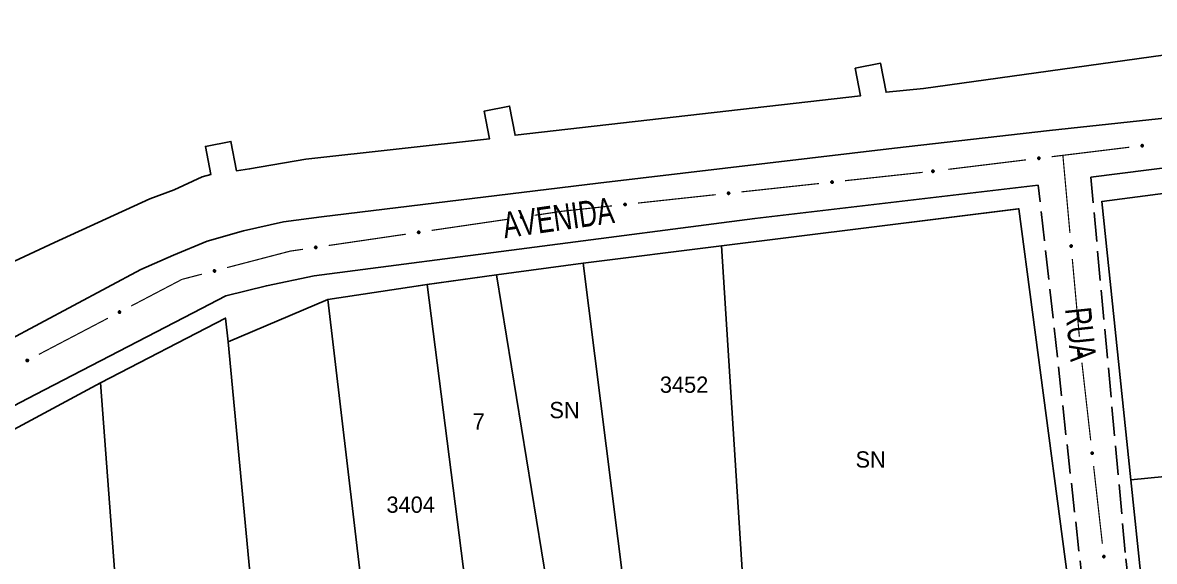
# Model space of a CAD drawing. Extents: x 203555 to 204724, y 4873703 to 4874787.
# Drawn here: x 203860 to 204034, y 4874555.2 to 4874638 of the extents above; entities that cross this region are included whole.
import ezdxf
from ezdxf.enums import TextEntityAlignment as Align

# ---------------------------------------------------------------- set-up
doc = ezdxf.new("R2010")
doc.units = 0
doc.header["$LTSCALE"] = 1.5
doc.header["$MEASUREMENT"] = 0
doc.linetypes.add('TRACO_00', pattern=[10, -10])
doc.linetypes.add('TRACO_11', pattern=[8, 3, -1, 3, -1])
for name, color, linetype in [('CD_MALHA_LOTES', 7, 'CONTINUOUS'), ('HD-PRAIA', 251, 'CONTINUOUS'), ('RU-QUADRA', 210, 'CONTINUOUS'), ('SV-EIXO-RUA-PAV', 20, 'CONTINUOUS'), ('SV-RUA-PAVIM', 7, 'CONTINUOUS'), ('SV-TXT-RUA-PAV', 7, 'CONTINUOUS'), ('Th_NmrPort', 1, 'CONTINUOUS')]:
    doc.layers.add(name, color=color, linetype=linetype)
doc.styles.add('ARIAL', font='ARIAL.SHX')

msp = doc.modelspace()

# ---------------------------------------------------------------- linework, layer by layer
at = {"layer": 'CD_MALHA_LOTES', "linetype": 'Continuous', "flags": 128}
for points in [[(204046.672633, 4874613.259943), (204025.89448, 4874610.538618)], [(203967.450745, 4874603.745855), (204013.146285, 4874609.451384)], [(204013.146285, 4874609.451384), (204023.684653, 4874530.044871)], [(204025.89448, 4874610.538618), (204030.358041, 4874567.770913)], [(203946.197022, 4874601.065869), (203967.450745, 4874603.745855)], [(203970.853081, 4874550.729398), (203967.450745, 4874603.745855)], [(203932.874151, 4874599.296967), (203946.197022, 4874601.065869)], [(203952.402115, 4874551.82243), (203946.197022, 4874601.065869)], [(203922.224686, 4874597.818059), (203932.874151, 4874599.296967)], [(203940.54184, 4874552.173757), (203932.874151, 4874599.296967)], [(203906.938991, 4874595.482627), (203922.224686, 4874597.818059)], [(203928.042805, 4874552.031989), (203922.224686, 4874597.818059)], [(203891.63842, 4874588.996398), (203906.938991, 4874595.482627)], [(203923.116061, 4874458.308573), (203906.938991, 4874595.482627)], [(203872.011302, 4874582.679827), (203891.203911, 4874592.625027)], [(203891.203911, 4874592.625027), (203891.63842, 4874588.996398)], [(203903.759655, 4874459.929986), (203891.63842, 4874588.996398)], [(203857.366509, 4874574.795304), (203872.011302, 4874582.679827)], [(203881.094325, 4874461.828576), (203872.011302, 4874582.679827)], [(204030.358041, 4874567.770913), (204051.773833, 4874569.857637)], [(204031.940617, 4874552.607429), (204030.358041, 4874567.770913)]]:
    msp.add_lwpolyline(points, dxfattribs=at)
at = {"layer": 'HD-PRAIA', "linetype": 'TRACO_00'}
msp.add_polyline3d([(204042.240332, 4874638.335331, 4.968892), (204043.059117, 4874634.104942, 4.523037), (203998.505568, 4874627.931559, 5.101205), (203992.756629, 4874627.342182, 4.968892), (203991.904538, 4874631.808104, 4.968892), (203988.00776, 4874631.034955, 4.968892), (203988.826545, 4874626.804566, 4.523037), (203935.740947, 4874620.743928, 4.968892), (203934.888856, 4874625.20985, 4.968892), (203930.992079, 4874624.436701, 4.968892), (203931.810864, 4874620.206312, 4.523037), (203903.544043, 4874617.05542, 4.992779), (203894.926605, 4874615.572501, 5.000524), (203892.905132, 4874615.290623, 4.968892), (203892.042502, 4874619.795898, 4.968892), (203888.145724, 4874619.022749, 4.968892), (203888.968914, 4874614.722646, 4.523037), (203887.656917, 4874614.322313, 4.523037), (203883.337682, 4874612.364882, 5.000524), (203879.602387, 4874610.940218, 5.016013), (203864.934595, 4874604.228191, 5.016013), (203852.607526, 4874598.49467, 5.271588)], dxfattribs=at)
at = {"layer": 'RU-QUADRA', "linetype": 'Continuous', "const_width": 0.18, "flags": 128}
for points in [[(204044.162449, 4874445.107003), (204043.367915, 4874452.12886), (204041.786301, 4874466.106689), (204039.590173, 4874486.04709), (204034.663902, 4874530.776632), (204031.940617, 4874552.607429), (204030.358041, 4874567.770913), (204025.89448, 4874610.538618), (204046.672633, 4874613.259943), (204061.554982, 4874614.898474), (204076.397349, 4874616.822752), (204091.370295, 4874618.763959), (204106.283182, 4874620.765229), (204120.965186, 4874622.488307), (204130.740236, 4874623.820278)], [(203857.366509, 4874574.795304), (203872.011302, 4874582.679827), (203891.203911, 4874592.625027), (203891.63842, 4874588.996398), (203906.938991, 4874595.482627), (203922.224686, 4874597.818059), (203932.874151, 4874599.296967), (203946.197022, 4874601.065869), (203967.450745, 4874603.745855), (204013.146285, 4874609.451384), (204023.684653, 4874530.044871)]]:
    msp.add_lwpolyline(points, dxfattribs=at)
at = {"layer": 'SV-EIXO-RUA-PAV', "const_width": 0.18}
for points in [[(204030.131523, 4874618.893984), (204018.22016, 4874617.438151)], [(204019.932179, 4874617.647398), (204021.018608, 4874605.69668)], [(204014.249706, 4874616.952873), (204002.338344, 4874615.49704)], [(203998.36531, 4874615.034186), (203986.434606, 4874613.746428)], [(203982.457705, 4874613.317175), (203970.527002, 4874612.029416)], [(203966.550101, 4874611.600163), (203954.619398, 4874610.312405)], [(203943.060212, 4874609.064747), (203938.732761, 4874608.430552)], [(203943.68292, 4874609.131959), (203943.060212, 4874609.064747)], [(203950.642497, 4874609.883152), (203943.68292, 4874609.131959)], [(203934.775036, 4874607.85054), (203922.901862, 4874606.110506)], [(203918.944137, 4874605.530494), (203907.070962, 4874603.79046)], [(203901.155278, 4874602.923507), (203891.458662, 4874600.393955)], [(203902.123806, 4874603.065445), (203901.155278, 4874602.923507)], [(203903.113237, 4874603.210448), (203902.123806, 4874603.065445)], [(204021.380751, 4874601.713107), (204022.46718, 4874589.762389)], [(203884.537804, 4874598.588514), (203876.701877, 4874594.480358)], [(203884.685342, 4874598.627001), (203884.537804, 4874598.588514)], [(203887.588193, 4874599.384267), (203884.685342, 4874598.627001)], [(203873.159224, 4874592.623045), (203862.531266, 4874587.051105)], [(204022.856609, 4874585.781597), (204024.203967, 4874573.857478)], [(204024.653086, 4874569.882771), (204026.000445, 4874557.958652)]]:
    msp.add_lwpolyline(points, dxfattribs=at)
at = {"layer": 'SV-EIXO-RUA-PAV'}
for points in [[(204032.272724, 4874619.044787), (204032.24314, 4874619.00584), (204032.209751, 4874618.978417), (204032.175319, 4874618.96356), (204032.141469, 4874618.958365), (204032.10624, 4874618.956951), (204032.070408, 4874618.963361), (204032.032214, 4874618.979285), (204031.992937, 4874619.008687), (204031.967092, 4874619.044738), (204031.95072, 4874619.077715), (204031.943271, 4874619.1127), (204031.942471, 4874619.146946), (204031.95036, 4874619.183946), (204031.966875, 4874619.222494), (204031.997396, 4874619.261274), (204032.030315, 4874619.287934), (204032.063996, 4874619.30143), (204032.099215, 4874619.308697), (204032.135198, 4874619.309709), (204032.170335, 4874619.303214), (204032.209118, 4874619.286516), (204032.246993, 4874619.255885), (204032.273959, 4874619.223356), (204032.287924, 4874619.189873), (204032.294297, 4874619.155039), (204032.296146, 4874619.119722), (204032.291202, 4874619.083434), (204032.272724, 4874619.044787)], [(204016.390907, 4874617.103676), (204016.361324, 4874617.064729), (204016.327934, 4874617.037306), (204016.293502, 4874617.022449), (204016.259653, 4874617.017254), (204016.224424, 4874617.01584), (204016.188592, 4874617.02225), (204016.150398, 4874617.038174), (204016.11112, 4874617.067576), (204016.085276, 4874617.103627), (204016.068904, 4874617.136604), (204016.061455, 4874617.171589), (204016.060654, 4874617.205835), (204016.068544, 4874617.242835), (204016.085059, 4874617.281383), (204016.11558, 4874617.320163), (204016.148498, 4874617.346823), (204016.18218, 4874617.360319), (204016.217399, 4874617.367585), (204016.253381, 4874617.368598), (204016.288519, 4874617.362103), (204016.327301, 4874617.345405), (204016.365177, 4874617.314774), (204016.392143, 4874617.282245), (204016.406108, 4874617.248762), (204016.412481, 4874617.213928), (204016.414329, 4874617.178611), (204016.409385, 4874617.142323), (204016.390907, 4874617.103676)], [(204000.111662, 4874615.111961), (204000.081532, 4874615.073436), (204000.047759, 4874615.046486), (204000.013121, 4874615.032116), (203999.979202, 4874615.027398), (203999.943957, 4874615.026481), (203999.908218, 4874615.033396), (203999.870253, 4874615.049856), (203999.831394, 4874615.079809), (203999.80606, 4874615.116221), (203999.790155, 4874615.149426), (203999.783199, 4874615.184512), (203999.782882, 4874615.218766), (203999.791292, 4874615.255651), (203999.808349, 4874615.293963), (203999.839414, 4874615.332308), (203999.872705, 4874615.358502), (203999.906573, 4874615.371522), (203999.941891, 4874615.378291), (203999.977884, 4874615.378796), (204000.012927, 4874615.371806), (204000.05147, 4874615.354563), (204000.08891, 4874615.323401), (204000.115415, 4874615.290495), (204000.128906, 4874615.256819), (204000.134788, 4874615.221898), (204000.136138, 4874615.186559), (204000.130683, 4874615.150344), (204000.111662, 4874615.111961)], [(203984.60082, 4874613.437775), (203984.57069, 4874613.399249), (203984.536917, 4874613.372299), (203984.502279, 4874613.357929), (203984.46836, 4874613.353212), (203984.433115, 4874613.352294), (203984.397376, 4874613.359209), (203984.35941, 4874613.37567), (203984.320552, 4874613.405623), (203984.295218, 4874613.442035), (203984.279313, 4874613.475239), (203984.272357, 4874613.510326), (203984.27204, 4874613.544579), (203984.28045, 4874613.581465), (203984.297507, 4874613.619777), (203984.328572, 4874613.658122), (203984.361863, 4874613.684316), (203984.395731, 4874613.697335), (203984.431049, 4874613.704104), (203984.467042, 4874613.70461), (203984.502085, 4874613.69762), (203984.540628, 4874613.680377), (203984.578068, 4874613.649215), (203984.604573, 4874613.616309), (203984.618064, 4874613.582632), (203984.623946, 4874613.547712), (203984.625296, 4874613.512372), (203984.619841, 4874613.476158), (203984.60082, 4874613.437775)], [(203968.693216, 4874611.720764), (203968.663086, 4874611.682238), (203968.629313, 4874611.655288), (203968.594675, 4874611.640918), (203968.560755, 4874611.636201), (203968.52551, 4874611.635283), (203968.489772, 4874611.642198), (203968.451806, 4874611.658659), (203968.412948, 4874611.688611), (203968.387614, 4874611.725023), (203968.371709, 4874611.758228), (203968.364753, 4874611.793314), (203968.364436, 4874611.827568), (203968.372846, 4874611.864453), (203968.389903, 4874611.902765), (203968.420967, 4874611.94111), (203968.454259, 4874611.967304), (203968.488127, 4874611.980324), (203968.523445, 4874611.987093), (203968.559438, 4874611.987598), (203968.594481, 4874611.980609), (203968.633024, 4874611.963365), (203968.670464, 4874611.932203), (203968.696968, 4874611.899297), (203968.71046, 4874611.865621), (203968.716342, 4874611.8307), (203968.717692, 4874611.795361), (203968.712237, 4874611.759146), (203968.693216, 4874611.720764)], [(203952.785611, 4874610.003752), (203952.755482, 4874609.965226), (203952.721709, 4874609.938276), (203952.687071, 4874609.923906), (203952.653151, 4874609.919189), (203952.617906, 4874609.918271), (203952.582168, 4874609.925186), (203952.544202, 4874609.941647), (203952.505343, 4874609.9716), (203952.48001, 4874610.008012), (203952.464104, 4874610.041216), (203952.457149, 4874610.076303), (203952.456831, 4874610.110556), (203952.465242, 4874610.147442), (203952.482299, 4874610.185754), (203952.513363, 4874610.224099), (203952.546655, 4874610.250293), (203952.580523, 4874610.263312), (203952.61584, 4874610.270081), (203952.651834, 4874610.270587), (203952.686876, 4874610.263597), (203952.72542, 4874610.246354), (203952.76286, 4874610.215192), (203952.789364, 4874610.182286), (203952.802856, 4874610.148609), (203952.808737, 4874610.113689), (203952.810088, 4874610.078349), (203952.804632, 4874610.042135), (203952.785611, 4874610.003752)], [(203936.912023, 4874608.052463), (203936.883378, 4874608.01282), (203936.850654, 4874607.984607), (203936.816586, 4874607.968932), (203936.78287, 4874607.962929), (203936.747686, 4874607.960673), (203936.71171, 4874607.966226), (203936.673147, 4874607.981232), (203936.633178, 4874608.009688), (203936.60648, 4874608.045111), (203936.589325, 4874608.077687), (203936.581042, 4874608.112484), (203936.579423, 4874608.146701), (203936.586426, 4874608.183879), (203936.602015, 4874608.222811), (203936.631601, 4874608.262309), (203936.663873, 4874608.289748), (203936.697223, 4874608.304045), (203936.732257, 4874608.312151), (203936.768206, 4874608.314023), (203936.803489, 4874608.30837), (203936.842659, 4874608.292603), (203936.881256, 4874608.262885), (203936.908991, 4874608.23101), (203936.923752, 4874608.19787), (203936.930956, 4874608.163199), (203936.933648, 4874608.127936), (203936.929572, 4874608.091541), (203936.912023, 4874608.052463)], [(203921.081123, 4874605.732417), (203921.052479, 4874605.692774), (203921.019754, 4874605.664561), (203920.985687, 4874605.648886), (203920.951971, 4874605.642883), (203920.916786, 4874605.640628), (203920.880811, 4874605.64618), (203920.842247, 4874605.661186), (203920.802279, 4874605.689642), (203920.77558, 4874605.725065), (203920.758425, 4874605.757641), (203920.750142, 4874605.792438), (203920.748523, 4874605.826655), (203920.755526, 4874605.863833), (203920.771116, 4874605.902765), (203920.800701, 4874605.942263), (203920.832973, 4874605.969702), (203920.866323, 4874605.983999), (203920.901358, 4874605.992105), (203920.937306, 4874605.993977), (203920.972589, 4874605.988324), (203921.011759, 4874605.972557), (203921.050356, 4874605.94284), (203921.078091, 4874605.910964), (203921.092853, 4874605.877825), (203921.100056, 4874605.843153), (203921.102748, 4874605.80789), (203921.098672, 4874605.771495), (203921.081123, 4874605.732417)], [(204021.296299, 4874603.85795), (204021.334312, 4874603.827175), (204021.360688, 4874603.792953), (204021.374473, 4874603.758078), (204021.378617, 4874603.724083), (204021.37894, 4874603.688828), (204021.371424, 4874603.653211), (204021.354326, 4874603.615528), (204021.323722, 4874603.57718), (204021.286888, 4874603.552464), (204021.25342, 4874603.537121), (204021.218221, 4874603.530758), (204021.183967, 4874603.531018), (204021.147229, 4874603.540048), (204021.10921, 4874603.557749), (204021.071394, 4874603.589456), (204021.045765, 4874603.623184), (204021.033318, 4874603.657267), (204021.027146, 4874603.692694), (204021.027247, 4874603.728691), (204021.034827, 4874603.76361), (204021.052718, 4874603.801857), (204021.084506, 4874603.838767), (204021.117854, 4874603.864712), (204021.151754, 4874603.877635), (204021.186768, 4874603.882926), (204021.222125, 4874603.883681), (204021.258243, 4874603.877616), (204021.296299, 4874603.85795)], [(203905.250223, 4874603.412371), (203905.221579, 4874603.372729), (203905.188854, 4874603.344515), (203905.154787, 4874603.32884), (203905.121071, 4874603.322837), (203905.085886, 4874603.320582), (203905.049911, 4874603.326134), (203905.011347, 4874603.341141), (203904.971379, 4874603.369596), (203904.94468, 4874603.405019), (203904.927525, 4874603.437595), (203904.919242, 4874603.472392), (203904.917623, 4874603.506609), (203904.924626, 4874603.543787), (203904.940216, 4874603.582719), (203904.969801, 4874603.622217), (203905.002074, 4874603.649656), (203905.035423, 4874603.663953), (203905.070458, 4874603.672059), (203905.106406, 4874603.673932), (203905.141689, 4874603.668278), (203905.180859, 4874603.652511), (203905.219456, 4874603.622794), (203905.247191, 4874603.590918), (203905.261953, 4874603.557779), (203905.269156, 4874603.523107), (203905.271848, 4874603.487844), (203905.267772, 4874603.451449), (203905.250223, 4874603.412371)], [(203889.690242, 4874599.818863), (203889.666109, 4874599.776324), (203889.636668, 4874599.744698), (203889.604522, 4874599.725388), (203889.571665, 4874599.715732), (203889.536939, 4874599.709639), (203889.500572, 4874599.71122), (203889.460597, 4874599.721916), (203889.417755, 4874599.745826), (203889.38734, 4874599.778114), (203889.366722, 4874599.808618), (203889.35468, 4874599.842299), (203889.349326, 4874599.876133), (203889.352218, 4874599.913855), (203889.363453, 4874599.954259), (203889.388538, 4874599.996757), (203889.417613, 4874600.027564), (203889.449198, 4874600.045425), (203889.483135, 4874600.057316), (203889.518662, 4874600.063112), (203889.554352, 4874600.061354), (203889.595012, 4874600.049969), (203889.63663, 4874600.024654), (203889.667687, 4874599.996006), (203889.685987, 4874599.964681), (203889.696942, 4874599.931006), (203889.703477, 4874599.89625), (203889.703409, 4874599.859627), (203889.690242, 4874599.818863)], [(203875.108917, 4874593.520922), (203875.095008, 4874593.474033), (203875.073467, 4874593.436578), (203875.046509, 4874593.41051), (203875.01668, 4874593.393686), (203874.984225, 4874593.379911), (203874.94844, 4874593.373243), (203874.907083, 4874593.374639), (203874.859949, 4874593.388261), (203874.82303, 4874593.41285), (203874.796059, 4874593.437912), (203874.776725, 4874593.468006), (203874.763872, 4874593.499758), (203874.758175, 4874593.537159), (203874.759999, 4874593.579056), (203874.774843, 4874593.62612), (203874.796214, 4874593.662695), (203874.822951, 4874593.687224), (203874.853328, 4874593.70647), (203874.886631, 4874593.720136), (203874.921796, 4874593.726479), (203874.963977, 4874593.724566), (203875.010235, 4874593.709299), (203875.046957, 4874593.688401), (203875.071855, 4874593.662015), (203875.090129, 4874593.631682), (203875.104341, 4874593.599299), (203875.112542, 4874593.563605), (203875.108917, 4874593.520922)], [(204022.808964, 4874587.183663), (204022.84764, 4874587.153727), (204022.874759, 4874587.120089), (204022.889302, 4874587.085523), (204022.894188, 4874587.051627), (204022.895282, 4874587.016387), (204022.888546, 4874586.980615), (204022.872275, 4874586.942567), (204022.842517, 4874586.903559), (204022.806232, 4874586.878044), (204022.773107, 4874586.861973), (204022.738056, 4874586.854843), (204022.703804, 4874586.854354), (204022.666877, 4874586.86258), (204022.628481, 4874586.879445), (204022.589981, 4874586.910318), (204022.563621, 4874586.943478), (204022.550432, 4874586.97728), (204022.543487, 4874587.012564), (204022.542801, 4874587.048554), (204022.549616, 4874587.083631), (204022.566667, 4874587.12226), (204022.597641, 4874587.159856), (204022.630414, 4874587.186524), (204022.664023, 4874587.200184), (204022.698914, 4874587.20624), (204022.734246, 4874587.207766), (204022.770487, 4874587.202492), (204022.808964, 4874587.183663)], [(203860.938306, 4874586.091669), (203860.924398, 4874586.04478), (203860.902856, 4874586.007325), (203860.875898, 4874585.981257), (203860.846069, 4874585.964434), (203860.813614, 4874585.950659), (203860.777829, 4874585.94399), (203860.736472, 4874585.945387), (203860.689338, 4874585.959009), (203860.652419, 4874585.983598), (203860.625448, 4874586.00866), (203860.606115, 4874586.038753), (203860.593262, 4874586.070506), (203860.587564, 4874586.107907), (203860.589388, 4874586.149804), (203860.604232, 4874586.196868), (203860.625603, 4874586.233443), (203860.65234, 4874586.257972), (203860.682718, 4874586.277218), (203860.71602, 4874586.290883), (203860.751185, 4874586.297227), (203860.793366, 4874586.295314), (203860.839624, 4874586.280047), (203860.876346, 4874586.259149), (203860.901245, 4874586.232763), (203860.919519, 4874586.20243), (203860.93373, 4874586.170046), (203860.941931, 4874586.134353), (203860.938306, 4874586.091669)], [(204024.521779, 4874572.025256), (204024.560455, 4874571.99532), (204024.587573, 4874571.961682), (204024.602116, 4874571.927116), (204024.607003, 4874571.89322), (204024.608096, 4874571.85798), (204024.60136, 4874571.822208), (204024.585089, 4874571.78416), (204024.555331, 4874571.745152), (204024.519046, 4874571.719637), (204024.485921, 4874571.703566), (204024.45087, 4874571.696436), (204024.416619, 4874571.695947), (204024.379691, 4874571.704173), (204024.341295, 4874571.721038), (204024.302795, 4874571.751911), (204024.276435, 4874571.785071), (204024.263247, 4874571.818873), (204024.256301, 4874571.854157), (204024.255616, 4874571.890147), (204024.26243, 4874571.925224), (204024.279481, 4874571.963853), (204024.310456, 4874572.001449), (204024.343228, 4874572.028117), (204024.376837, 4874572.041777), (204024.411728, 4874572.047833), (204024.44706, 4874572.049359), (204024.483301, 4874572.044085), (204024.521779, 4874572.025256)], [(204026.318256, 4874556.12643), (204026.356932, 4874556.096494), (204026.38405, 4874556.062856), (204026.398593, 4874556.02829), (204026.40348, 4874555.994394), (204026.404574, 4874555.959154), (204026.397838, 4874555.923382), (204026.381567, 4874555.885334), (204026.351808, 4874555.846326), (204026.315524, 4874555.820811), (204026.282399, 4874555.80474), (204026.247348, 4874555.79761), (204026.213096, 4874555.797121), (204026.176169, 4874555.805347), (204026.137773, 4874555.822212), (204026.099273, 4874555.853085), (204026.072913, 4874555.886245), (204026.059724, 4874555.920047), (204026.052779, 4874555.955331), (204026.052093, 4874555.991321), (204026.058908, 4874556.026398), (204026.075958, 4874556.065027), (204026.106933, 4874556.102623), (204026.139706, 4874556.129291), (204026.173315, 4874556.142951), (204026.208205, 4874556.149007), (204026.243537, 4874556.150533), (204026.279779, 4874556.145259), (204026.318256, 4874556.12643)]]:
    msp.add_lwpolyline(points, close=True, dxfattribs=at)
for points in [[(204032.273959, 4874619.223356), (204031.942471, 4874619.146946)], [(204032.287924, 4874619.189873), (204031.943271, 4874619.1127)], [(204032.277403, 4874619.206957), (204031.945806, 4874619.130687)], [(204032.28848, 4874619.172569), (204031.948424, 4874619.098015)], [(204032.246993, 4874619.255885), (204031.95036, 4874619.183946)], [(204032.294297, 4874619.155039), (204031.95072, 4874619.077715)], [(204032.2582, 4874619.240351), (204031.950983, 4874619.167061)], [(204032.22443, 4874619.269216), (204031.961577, 4874619.204098)], [(204032.291595, 4874619.135834), (204031.96406, 4874619.06006)], [(204032.209118, 4874619.286516), (204031.966875, 4874619.222494)], [(204032.296146, 4874619.119722), (204031.967092, 4874619.044738)], [(204032.288961, 4874619.101145), (204031.984618, 4874619.026831)], [(204032.184549, 4874619.291835), (204031.98978, 4874619.243286)], [(204032.291202, 4874619.083434), (204031.992937, 4874619.008687)], [(204032.170335, 4874619.303214), (204031.997396, 4874619.261274)], [(204032.28091, 4874619.065794), (204032.015845, 4874618.996281)], [(204032.148536, 4874619.305305), (204032.020165, 4874619.275868)], [(204032.135198, 4874619.309709), (204032.030315, 4874619.287934)], [(204032.272724, 4874619.044787), (204032.032214, 4874618.979285)], [(204032.255747, 4874619.024227), (204032.058601, 4874618.972638)], [(204032.24314, 4874619.00584), (204032.070408, 4874618.963361)], [(204032.224174, 4874618.990126), (204032.096992, 4874618.962209)], [(204032.209751, 4874618.978417), (204032.10624, 4874618.956951)], [(204016.392143, 4874617.282245), (204016.060654, 4874617.205835)], [(204016.406108, 4874617.248762), (204016.061455, 4874617.171589)], [(204016.395587, 4874617.265846), (204016.063989, 4874617.189576)], [(204016.406664, 4874617.231458), (204016.066608, 4874617.156903)], [(204016.365177, 4874617.314774), (204016.068544, 4874617.242835)], [(204016.412481, 4874617.213928), (204016.068904, 4874617.136604)], [(204016.376384, 4874617.29924), (204016.069166, 4874617.22595)], [(204016.342613, 4874617.328105), (204016.079761, 4874617.262986)], [(204016.409779, 4874617.194723), (204016.082244, 4874617.118949)], [(204016.327301, 4874617.345405), (204016.085059, 4874617.281383)], [(204016.414329, 4874617.178611), (204016.085276, 4874617.103627)], [(204016.407145, 4874617.160034), (204016.102802, 4874617.08572)], [(204016.302733, 4874617.350724), (204016.107964, 4874617.302175)], [(204016.409385, 4874617.142323), (204016.11112, 4874617.067576)], [(204016.288519, 4874617.362103), (204016.11558, 4874617.320163)], [(204016.399094, 4874617.124683), (204016.134029, 4874617.05517)], [(204016.266719, 4874617.364193), (204016.138348, 4874617.334757)], [(204016.253381, 4874617.368598), (204016.148498, 4874617.346823)], [(204016.390907, 4874617.103676), (204016.150398, 4874617.038174)], [(204016.373931, 4874617.083116), (204016.176784, 4874617.031527)], [(204016.361324, 4874617.064729), (204016.188592, 4874617.02225)], [(204016.342358, 4874617.049015), (204016.215175, 4874617.021098)], [(204016.327934, 4874617.037306), (204016.224424, 4874617.01584)], [(204000.115415, 4874615.290495), (203999.782882, 4874615.218766)], [(204000.128906, 4874615.256819), (203999.783199, 4874615.184512)], [(204000.118627, 4874615.274049), (203999.785987, 4874615.202461)], [(204000.129218, 4874615.239509), (203999.788145, 4874615.169756)], [(204000.134788, 4874615.221898), (203999.790155, 4874615.149426)], [(204000.08891, 4874615.323401), (203999.791292, 4874615.255651)], [(204000.099897, 4874615.307711), (203999.791677, 4874615.238759)], [(204000.066537, 4874615.337049), (203999.802792, 4874615.275643)], [(204000.131815, 4874615.202733), (203999.803245, 4874615.131584)], [(204000.136138, 4874615.186559), (203999.80606, 4874615.116221)], [(204000.05147, 4874615.354563), (203999.808349, 4874615.293963)], [(204000.128692, 4874615.168085), (203999.823332, 4874615.098069)], [(204000.130683, 4874615.150344), (203999.831394, 4874615.079809)], [(204000.026979, 4874615.360228), (203999.831545, 4874615.31443)], [(204000.012927, 4874615.371806), (203999.839414, 4874615.332308)], [(204000.120143, 4874615.132851), (203999.854125, 4874615.067081)], [(203999.991159, 4874615.374204), (203999.862386, 4874615.34658)], [(204000.111662, 4874615.111961), (203999.870253, 4874615.049856)], [(203999.977884, 4874615.378796), (203999.872705, 4874615.358502)], [(204000.094397, 4874615.091643), (203999.896543, 4874615.042838)], [(204000.081532, 4874615.073436), (203999.908218, 4874615.033396)], [(204000.062346, 4874615.05799), (203999.934783, 4874615.031869)], [(204000.047759, 4874615.046486), (203999.943957, 4874615.026481)], [(203984.604573, 4874613.616309), (203984.27204, 4874613.544579)], [(203984.618064, 4874613.582632), (203984.272357, 4874613.510326)], [(203984.607785, 4874613.599863), (203984.275145, 4874613.528275)], [(203984.618376, 4874613.565322), (203984.277303, 4874613.495569)], [(203984.623946, 4874613.547712), (203984.279313, 4874613.475239)], [(203984.578068, 4874613.649215), (203984.28045, 4874613.581465)], [(203984.589055, 4874613.633525), (203984.280835, 4874613.564573)], [(203984.555695, 4874613.662863), (203984.29195, 4874613.601456)], [(203984.620973, 4874613.528546), (203984.292403, 4874613.457398)], [(203984.625296, 4874613.512372), (203984.295218, 4874613.442035)], [(203984.540628, 4874613.680377), (203984.297507, 4874613.619777)], [(203984.61785, 4874613.493898), (203984.31249, 4874613.423882)], [(203984.619841, 4874613.476158), (203984.320552, 4874613.405623)], [(203984.516137, 4874613.686042), (203984.320703, 4874613.640243)], [(203984.502085, 4874613.69762), (203984.328572, 4874613.658122)], [(203984.609301, 4874613.458664), (203984.343283, 4874613.392895)], [(203984.480317, 4874613.700017), (203984.351544, 4874613.672394)], [(203984.60082, 4874613.437775), (203984.35941, 4874613.37567)], [(203984.467042, 4874613.70461), (203984.361863, 4874613.684316)], [(203984.583555, 4874613.417457), (203984.385701, 4874613.368652)], [(203984.57069, 4874613.399249), (203984.397376, 4874613.359209)], [(203984.551504, 4874613.383803), (203984.423941, 4874613.357683)], [(203984.536917, 4874613.372299), (203984.433115, 4874613.352294)], [(203968.696968, 4874611.899297), (203968.364436, 4874611.827568)], [(203968.71046, 4874611.865621), (203968.364753, 4874611.793314)], [(203968.700181, 4874611.882851), (203968.367541, 4874611.811264)], [(203968.710772, 4874611.848311), (203968.369699, 4874611.778558)], [(203968.716342, 4874611.8307), (203968.371709, 4874611.758228)], [(203968.670464, 4874611.932203), (203968.372846, 4874611.864453)], [(203968.681451, 4874611.916513), (203968.37323, 4874611.847561)], [(203968.64809, 4874611.945851), (203968.384346, 4874611.884445)], [(203968.713369, 4874611.811535), (203968.384798, 4874611.740386)], [(203968.717692, 4874611.795361), (203968.387614, 4874611.725023)], [(203968.633024, 4874611.963365), (203968.389903, 4874611.902765)], [(203968.710246, 4874611.776887), (203968.404885, 4874611.706871)], [(203968.712237, 4874611.759146), (203968.412948, 4874611.688611)], [(203968.608532, 4874611.96903), (203968.413098, 4874611.923232)], [(203968.594481, 4874611.980609), (203968.420967, 4874611.94111)], [(203968.701697, 4874611.741653), (203968.435679, 4874611.675884)], [(203968.572713, 4874611.983006), (203968.443939, 4874611.955382)], [(203968.693216, 4874611.720764), (203968.451806, 4874611.658659)], [(203968.559438, 4874611.987598), (203968.454259, 4874611.967304)], [(203968.675951, 4874611.700445), (203968.478097, 4874611.651641)], [(203968.663086, 4874611.682238), (203968.489772, 4874611.642198)], [(203968.6439, 4874611.666792), (203968.516337, 4874611.640671)], [(203968.629313, 4874611.655288), (203968.52551, 4874611.635283)], [(203952.789364, 4874610.182286), (203952.456831, 4874610.110556)], [(203952.802856, 4874610.148609), (203952.457149, 4874610.076303)], [(203952.792577, 4874610.16584), (203952.459937, 4874610.094252)], [(203952.803167, 4874610.131299), (203952.462095, 4874610.061546)], [(203952.808737, 4874610.113689), (203952.464104, 4874610.041216)], [(203952.76286, 4874610.215192), (203952.465242, 4874610.147442)], [(203952.773847, 4874610.199502), (203952.465626, 4874610.13055)], [(203952.740486, 4874610.22884), (203952.476742, 4874610.167433)], [(203952.805764, 4874610.094523), (203952.477194, 4874610.023375)], [(203952.810088, 4874610.078349), (203952.48001, 4874610.008012)], [(203952.72542, 4874610.246354), (203952.482299, 4874610.185754)], [(203952.802642, 4874610.059875), (203952.497281, 4874609.989859)], [(203952.804632, 4874610.042135), (203952.505343, 4874609.9716)], [(203952.700928, 4874610.252019), (203952.505494, 4874610.20622)], [(203952.686876, 4874610.263597), (203952.513363, 4874610.224099)], [(203952.794093, 4874610.024641), (203952.528075, 4874609.958872)], [(203952.665109, 4874610.265994), (203952.536335, 4874610.238371)], [(203952.785611, 4874610.003752), (203952.544202, 4874609.941647)], [(203952.651834, 4874610.270587), (203952.546655, 4874610.250293)], [(203952.768347, 4874609.983434), (203952.570492, 4874609.934629)], [(203952.755482, 4874609.965226), (203952.582168, 4874609.925186)], [(203952.736296, 4874609.94978), (203952.608733, 4874609.92366)], [(203952.721709, 4874609.938276), (203952.617906, 4874609.918271)], [(203936.908991, 4874608.23101), (203936.579423, 4874608.146701)], [(203936.923752, 4874608.19787), (203936.581042, 4874608.112484)], [(203936.912826, 4874608.214698), (203936.583146, 4874608.130526)], [(203936.881256, 4874608.262885), (203936.586426, 4874608.183879)], [(203936.924721, 4874608.180585), (203936.586544, 4874608.097926)], [(203936.892831, 4874608.247624), (203936.587452, 4874608.167014)], [(203936.930956, 4874608.163199), (203936.589325, 4874608.077687)], [(203936.85838, 4874608.275674), (203936.597159, 4874608.204293)], [(203936.842659, 4874608.292603), (203936.602015, 4874608.222811)], [(203936.928713, 4874608.143934), (203936.603083, 4874608.060356)], [(203936.933648, 4874608.127936), (203936.60648, 4874608.045111)], [(203936.81797, 4874608.297334), (203936.624417, 4874608.244144)], [(203936.926909, 4874608.109192), (203936.624428, 4874608.027628)], [(203936.803489, 4874608.30837), (203936.631601, 4874608.262309)], [(203936.929572, 4874608.091541), (203936.633178, 4874608.009688)], [(203936.781645, 4874608.309938), (203936.654014, 4874608.277443)], [(203936.919705, 4874608.073659), (203936.656377, 4874607.997832)], [(203936.768206, 4874608.314023), (203936.663873, 4874608.289748)], [(203936.912023, 4874608.052463), (203936.673147, 4874607.981232)], [(203936.895543, 4874608.031503), (203936.699685, 4874607.975218)], [(203936.883378, 4874608.01282), (203936.71171, 4874607.966226)], [(203936.864793, 4874607.996657), (203936.738314, 4874607.965709)], [(203936.850654, 4874607.984607), (203936.747686, 4874607.960673)], [(203921.078091, 4874605.910964), (203920.748523, 4874605.826655)], [(203921.092853, 4874605.877825), (203920.750142, 4874605.792438)], [(203921.081926, 4874605.894652), (203920.752246, 4874605.81048)], [(203921.050356, 4874605.94284), (203920.755526, 4874605.863833)], [(203921.093821, 4874605.860539), (203920.755644, 4874605.77788)], [(203921.061931, 4874605.927578), (203920.756552, 4874605.846968)], [(203921.100056, 4874605.843153), (203920.758425, 4874605.757641)], [(203921.02748, 4874605.955628), (203920.766259, 4874605.884247)], [(203921.011759, 4874605.972557), (203920.771116, 4874605.902765)], [(203921.097813, 4874605.823888), (203920.772183, 4874605.74031)], [(203921.102748, 4874605.80789), (203920.77558, 4874605.725065)], [(203920.98707, 4874605.977288), (203920.793517, 4874605.924098)], [(203921.096009, 4874605.789146), (203920.793529, 4874605.707582)], [(203920.972589, 4874605.988324), (203920.800701, 4874605.942263)], [(203921.098672, 4874605.771495), (203920.802279, 4874605.689642)], [(203920.950746, 4874605.989893), (203920.823114, 4874605.957397)], [(203921.088805, 4874605.753613), (203920.825477, 4874605.677786)], [(203920.937306, 4874605.993977), (203920.832973, 4874605.969702)], [(203921.081123, 4874605.732417), (203920.842247, 4874605.661186)], [(203921.064643, 4874605.711457), (203920.868785, 4874605.655172)], [(203921.052479, 4874605.692774), (203920.880811, 4874605.64618)], [(203921.033893, 4874605.676611), (203920.907414, 4874605.645663)], [(203921.019754, 4874605.664561), (203920.916786, 4874605.640628)], [(204021.034827, 4874603.76361), (204021.071394, 4874603.589456)], [(204021.04664, 4874603.777465), (204021.089137, 4874603.581286)], [(204021.052718, 4874603.801857), (204021.10921, 4874603.557749)], [(204021.070483, 4874603.816626), (204021.127434, 4874603.551884)], [(204021.084506, 4874603.838767), (204021.147229, 4874603.540048)], [(204021.100379, 4874603.849487), (204021.164125, 4874603.540148)], [(204021.117854, 4874603.864712), (204021.183967, 4874603.531018)], [(204021.134352, 4874603.867648), (204021.200322, 4874603.533848)], [(204021.151754, 4874603.877635), (204021.218221, 4874603.530758)], [(204021.169067, 4874603.877654), (204021.233059, 4874603.535454)], [(204021.186768, 4874603.882926), (204021.25342, 4874603.537121)], [(204021.205881, 4874603.879631), (204021.27148, 4874603.549908)], [(204021.222125, 4874603.883681), (204021.286888, 4874603.552464)], [(204021.240471, 4874603.875925), (204021.305329, 4874603.569427)], [(204021.258243, 4874603.877616), (204021.323722, 4874603.57718)], [(204021.275556, 4874603.866783), (204021.336831, 4874603.599694)], [(204021.296299, 4874603.85795), (204021.354326, 4874603.615528)], [(204021.316324, 4874603.840346), (204021.361786, 4874603.641696)], [(204021.334312, 4874603.827175), (204021.371424, 4874603.653211)], [(204021.349432, 4874603.807732), (204021.373398, 4874603.679746)], [(204021.360688, 4874603.792953), (204021.37894, 4874603.688828)], [(203905.247191, 4874603.590918), (203904.917623, 4874603.506609)], [(203905.261953, 4874603.557779), (203904.919242, 4874603.472392)], [(203905.251027, 4874603.574606), (203904.921346, 4874603.490434)], [(203905.219456, 4874603.622794), (203904.924626, 4874603.543787)], [(203905.262922, 4874603.540493), (203904.924745, 4874603.457834)], [(203905.231031, 4874603.607532), (203904.925652, 4874603.526922)], [(203905.269156, 4874603.523107), (203904.927525, 4874603.437595)], [(203905.19658, 4874603.635582), (203904.935359, 4874603.564201)], [(203905.180859, 4874603.652511), (203904.940216, 4874603.582719)], [(203905.266914, 4874603.503842), (203904.941283, 4874603.420264)], [(203905.271848, 4874603.487844), (203904.94468, 4874603.405019)], [(203905.15617, 4874603.657242), (203904.962617, 4874603.604052)], [(203905.26511, 4874603.469101), (203904.962629, 4874603.387536)], [(203905.141689, 4874603.668278), (203904.969801, 4874603.622217)], [(203905.267772, 4874603.451449), (203904.971379, 4874603.369596)], [(203905.119846, 4874603.669847), (203904.992215, 4874603.637351)], [(203905.257905, 4874603.433567), (203904.994577, 4874603.35774)], [(203905.106406, 4874603.673932), (203905.002074, 4874603.649656)], [(203905.250223, 4874603.412371), (203905.011347, 4874603.341141)], [(203905.233743, 4874603.391412), (203905.037885, 4874603.335126)], [(203905.221579, 4874603.372729), (203905.049911, 4874603.326134)], [(203905.202993, 4874603.356565), (203905.076515, 4874603.325617)], [(203905.188854, 4874603.344515), (203905.085886, 4874603.320582)], [(204021.027247, 4874603.728691), (204021.045765, 4874603.623184)], [(204021.032063, 4874603.741886), (204021.057512, 4874603.612665)], [(203889.667687, 4874599.996006), (203889.349326, 4874599.876133)], [(203889.63663, 4874600.024654), (203889.352218, 4874599.913855)], [(203889.685987, 4874599.964681), (203889.35468, 4874599.842299)], [(203889.673285, 4874599.980212), (203889.354797, 4874599.860463)], [(203889.649806, 4874600.010752), (203889.355084, 4874599.897203)], [(203889.612492, 4874600.034862), (203889.360652, 4874599.93532)], [(203889.688842, 4874599.947605), (203889.361743, 4874599.828431)], [(203889.595012, 4874600.049969), (203889.363453, 4874599.954259)], [(203889.696942, 4874599.931006), (203889.366722, 4874599.808618)], [(203889.696821, 4874599.911612), (203889.382294, 4874599.792896)], [(203889.569954, 4874600.051969), (203889.383385, 4874599.977915)], [(203889.703477, 4874599.89625), (203889.38734, 4874599.778114)], [(203889.554352, 4874600.061354), (203889.388538, 4874599.996757)], [(203889.69883, 4874599.876881), (203889.407094, 4874599.762701)], [(203889.532468, 4874600.060523), (203889.40916, 4874600.014253)], [(203889.518662, 4874600.063112), (203889.417613, 4874600.027564)], [(203889.703409, 4874599.859627), (203889.417755, 4874599.745826)], [(203889.695558, 4874599.840773), (203889.442111, 4874599.736581)], [(203889.690242, 4874599.818863), (203889.460597, 4874599.721916)], [(203889.676155, 4874599.796226), (203889.487634, 4874599.718843)], [(203889.666109, 4874599.776324), (203889.500572, 4874599.71122)], [(203889.649404, 4874599.758223), (203889.527072, 4874599.713619)], [(203889.636668, 4874599.744698), (203889.536939, 4874599.709639)], [(203875.010235, 4874593.709299), (203874.758175, 4874593.537159)], [(203874.963977, 4874593.724566), (203874.759999, 4874593.579056)], [(203874.984415, 4874593.713795), (203874.761545, 4874593.559974)], [(203875.046957, 4874593.688401), (203874.763872, 4874593.499758)], [(203875.026209, 4874593.69873), (203874.764725, 4874593.521584)], [(203875.055975, 4874593.674278), (203874.772739, 4874593.485727)], [(203874.939114, 4874593.720858), (203874.774076, 4874593.606602)], [(203874.921796, 4874593.726479), (203874.774843, 4874593.62612)], [(203875.071855, 4874593.662015), (203874.776725, 4874593.468006)], [(203875.078491, 4874593.646025), (203874.786736, 4874593.45609)], [(203874.900665, 4874593.720729), (203874.790984, 4874593.64782)], [(203875.090129, 4874593.631682), (203874.796059, 4874593.437912)], [(203874.886631, 4874593.720136), (203874.796214, 4874593.662695)], [(203875.094389, 4874593.612761), (203874.814778, 4874593.426112)], [(203875.104341, 4874593.599299), (203874.82303, 4874593.41285)], [(203875.104187, 4874593.579381), (203874.845754, 4874593.402293)], [(203875.112542, 4874593.563605), (203874.859949, 4874593.388261)], [(203875.10915, 4874593.543466), (203874.885764, 4874593.384753)], [(203875.108917, 4874593.520922), (203874.907083, 4874593.374639)], [(203875.100303, 4874593.495689), (203874.934116, 4874593.377748)], [(203875.095008, 4874593.474033), (203874.94844, 4874593.373243)], [(203875.082821, 4874593.452628), (203874.973715, 4874593.381561)], [(203875.073467, 4874593.436578), (203874.984225, 4874593.379911)], [(204022.542801, 4874587.048554), (204022.563621, 4874586.943478)], [(204022.547327, 4874587.061852), (204022.575594, 4874586.933218)], [(204022.549616, 4874587.083631), (204022.589981, 4874586.910318)], [(204022.561124, 4874587.097741), (204022.607898, 4874586.902538)], [(204022.566667, 4874587.12226), (204022.628481, 4874586.879445)], [(204022.584105, 4874587.137414), (204022.646829, 4874586.87398)], [(204022.597641, 4874587.159856), (204022.666877, 4874586.86258)], [(204022.613276, 4874587.170921), (204022.683767, 4874586.863049)], [(204022.630414, 4874587.186524), (204022.703804, 4874586.854354)], [(204022.646844, 4874587.189819), (204022.720093, 4874586.857541)], [(204022.664023, 4874587.200184), (204022.738056, 4874586.854843)], [(204022.681331, 4874587.200582), (204022.752788, 4874586.859862)], [(204022.698914, 4874587.20624), (204022.773107, 4874586.861973)], [(204022.718093, 4874587.203363), (204022.790883, 4874586.875152)], [(204022.734246, 4874587.207766), (204022.806232, 4874586.878044)], [(204022.752757, 4874587.200413), (204022.824298, 4874586.895406)], [(204022.770487, 4874587.202492), (204022.842517, 4874586.903559)], [(204022.788033, 4874587.19204), (204022.855131, 4874586.926354)], [(204022.808964, 4874587.183663), (204022.872275, 4874586.942567)], [(204022.829369, 4874587.166501), (204022.879161, 4874586.968892)], [(204022.84764, 4874587.153727), (204022.888546, 4874586.980615)], [(204022.863182, 4874587.134618), (204022.88994, 4874587.007187)], [(204022.874759, 4874587.120089), (204022.895282, 4874587.016387)], [(203860.839624, 4874586.280047), (203860.587564, 4874586.107907)], [(203860.793366, 4874586.295314), (203860.589388, 4874586.149804)], [(203860.813805, 4874586.284543), (203860.590935, 4874586.130722)], [(203860.876346, 4874586.259149), (203860.593262, 4874586.070506)], [(203860.855598, 4874586.269477), (203860.594114, 4874586.092331)], [(203860.885365, 4874586.245026), (203860.602128, 4874586.056475)], [(203860.768503, 4874586.291606), (203860.603466, 4874586.177349)], [(203860.751185, 4874586.297227), (203860.604232, 4874586.196868)], [(203860.901245, 4874586.232763), (203860.606115, 4874586.038753)], [(203860.90788, 4874586.216772), (203860.616126, 4874586.026837)], [(203860.730054, 4874586.291477), (203860.620373, 4874586.218568)], [(203860.919519, 4874586.20243), (203860.625448, 4874586.00866)], [(203860.71602, 4874586.290883), (203860.625603, 4874586.233443)], [(203860.923779, 4874586.183509), (203860.644168, 4874585.996859)], [(203860.93373, 4874586.170046), (203860.652419, 4874585.983598)], [(203860.933576, 4874586.150129), (203860.675143, 4874585.973041)], [(203860.941931, 4874586.134353), (203860.689338, 4874585.959009)], [(203860.938539, 4874586.114214), (203860.715153, 4874585.9555)], [(203860.938306, 4874586.091669), (203860.736472, 4874585.945387)], [(203860.929692, 4874586.066436), (203860.763505, 4874585.948496)], [(203860.924398, 4874586.04478), (203860.777829, 4874585.94399)], [(203860.91221, 4874586.023376), (203860.803104, 4874585.952309)], [(203860.902856, 4874586.007325), (203860.813614, 4874585.950659)], [(204024.255616, 4874571.890147), (204024.276435, 4874571.785071)], [(204024.260142, 4874571.903445), (204024.288409, 4874571.774811)], [(204024.26243, 4874571.925224), (204024.302795, 4874571.751911)], [(204024.273938, 4874571.939334), (204024.320713, 4874571.744131)], [(204024.279481, 4874571.963853), (204024.341295, 4874571.721038)], [(204024.296919, 4874571.979007), (204024.359643, 4874571.715573)], [(204024.310456, 4874572.001449), (204024.379691, 4874571.704173)], [(204024.32609, 4874572.012514), (204024.396582, 4874571.704642)], [(204024.343228, 4874572.028117), (204024.416619, 4874571.695947)], [(204024.359658, 4874572.031412), (204024.432907, 4874571.699134)], [(204024.376837, 4874572.041777), (204024.45087, 4874571.696436)], [(204024.394145, 4874572.042175), (204024.465602, 4874571.701455)], [(204024.411728, 4874572.047833), (204024.485921, 4874571.703566)], [(204024.430908, 4874572.044956), (204024.503697, 4874571.716745)], [(204024.44706, 4874572.049359), (204024.519046, 4874571.719637)], [(204024.465571, 4874572.042006), (204024.537112, 4874571.736999)], [(204024.483301, 4874572.044085), (204024.555331, 4874571.745152)], [(204024.500847, 4874572.033633), (204024.567945, 4874571.767947)], [(204024.521779, 4874572.025256), (204024.585089, 4874571.78416)], [(204024.542183, 4874572.008094), (204024.591976, 4874571.810486)], [(204024.560455, 4874571.99532), (204024.60136, 4874571.822208)], [(204024.575996, 4874571.976211), (204024.602754, 4874571.84878)], [(204024.587573, 4874571.961682), (204024.608096, 4874571.85798)], [(204026.052093, 4874555.991321), (204026.072913, 4874555.886245)], [(204026.056619, 4874556.004619), (204026.084886, 4874555.875985)], [(204026.058908, 4874556.026398), (204026.099273, 4874555.853085)], [(204026.070416, 4874556.040508), (204026.11719, 4874555.845305)], [(204026.075958, 4874556.065027), (204026.137773, 4874555.822212)], [(204026.093397, 4874556.080181), (204026.15612, 4874555.816747)], [(204026.106933, 4874556.102623), (204026.176169, 4874555.805347)], [(204026.122568, 4874556.113688), (204026.193059, 4874555.805815)], [(204026.139706, 4874556.129291), (204026.213096, 4874555.797121)], [(204026.156136, 4874556.132586), (204026.229385, 4874555.800308)], [(204026.173315, 4874556.142951), (204026.247348, 4874555.79761)], [(204026.190623, 4874556.143349), (204026.262079, 4874555.802629)], [(204026.208205, 4874556.149007), (204026.282399, 4874555.80474)], [(204026.227385, 4874556.14613), (204026.300175, 4874555.817919)], [(204026.243537, 4874556.150533), (204026.315524, 4874555.820811)], [(204026.262049, 4874556.14318), (204026.333589, 4874555.838173)], [(204026.279779, 4874556.145259), (204026.351808, 4874555.846326)], [(204026.297325, 4874556.134807), (204026.364423, 4874555.869121)], [(204026.318256, 4874556.12643), (204026.381567, 4874555.885334)], [(204026.338661, 4874556.109268), (204026.388453, 4874555.911659)], [(204026.356932, 4874556.096494), (204026.397838, 4874555.923382)], [(204026.372474, 4874556.077385), (204026.399232, 4874555.949954)], [(204026.38405, 4874556.062856), (204026.404574, 4874555.959154)]]:
    msp.add_lwpolyline(points, dxfattribs=at)
at = {"layer": 'SV-RUA-PAVIM', "linetype": 'Continuous'}
for points in [[(204127.121876, 4874634.837111, 4.799161), (204113.350943, 4874633.048263, 4.822396), (204065.568805, 4874626.577539, 5.09346), (204017.850924, 4874621.478131, 5.178652), (203994.037451, 4874618.758014, 5.085715), (203948.526121, 4874613.35021, 5.077971), (203905.974052, 4874608.209079, 5.132184), (203900.155801, 4874607.407392, 5.132184), (203894.005043, 4874606.054939, 5.132184), (203888.422758, 4874604.433314, 5.186397), (203883.211046, 4874602.30407, 5.20963), (203878.223889, 4874600.089817, 5.248354), (203831.606697, 4874575.22913, 6.386825)], [(204275.030707, 4874628.7418, 3.683925), (204272.906915, 4874628.34265, 3.714903), (204266.044199, 4874627.82726, 3.838819), (204259.219723, 4874627.190037, 3.838819), (204250.339496, 4874626.713015, 3.900776), (204240.976754, 4874626.342055, 3.931755), (204179.607231, 4874627.226564, 4.326735), (204146.407781, 4874627.898301, 4.404182), (204139.241497, 4874627.566307, 4.396437), (204133.232323, 4874627.389931, 4.442905), (204126.611989, 4874626.886079, 4.45065), (204119.827301, 4874626.215804, 4.559076), (204078.552408, 4874621.17149, 4.659757), (204024.224535, 4874614.308528, 4.97729)], [(204016.138233, 4874613.065548, 4.97729), (203972.585479, 4874607.943447, 4.9618), (203904.863574, 4874599.147215, 4.9618), (203897.498513, 4874597.599863, 4.9618), (203891.2474, 4874596.047475, 4.969545), (203886.237493, 4874593.454188, 5.054737), (203862.026204, 4874580.875499, 5.457461), (203827.304148, 4874562.732033, 6.472017), (203809.701316, 4874554.145287, 6.944444), (203781.998218, 4874539.461161, 7.292955), (203723.695635, 4874509.728157, 7.858318), (203720.001576, 4874503.42821, 7.997723)]]:
    msp.add_polyline3d(points, dxfattribs=at)
at = {"layer": 'SV-RUA-PAVIM', "linetype": 'TRACO_11'}
for points in [[(204041.009671, 4874452.12889, 6.820529), (204034.78066, 4874509.431457, 6.820529), (204029.523674, 4874556.593388, 5.898909), (204024.224535, 4874614.308528, 5.077971)], [(203937.223046, 4874511.351342, 7.416871), (203959.04128, 4874508.901828, 7.424615), (203994.471133, 4874503.730958, 7.416871), (204028.801383, 4874499.388375, 6.936699), (204023.725528, 4874544.899815, 6.13125), (204016.138233, 4874613.065548, 5.194141)]]:
    msp.add_polyline3d(points, dxfattribs=at)

# ---------------------------------------------------------------- texts
at = {"layer": 'SV-TXT-RUA-PAV', "style": 'ARIAL', "width": 0.7}
for s, rotation, p in [('AVENIDA', 8, (203934.137171, 4874604.894979)), ('RUA', 276, (204020.252844, 4874594.067075))]:
    msp.add_text(s, height=4, rotation=rotation, dxfattribs=at).set_placement(p)
at = {"layer": 'Th_NmrPort', "color": 1}
for s, p in [('3452', (203957.988151, 4874582.403029)), ('SN', (203941.007666, 4874578.497337)), ('7', (203929.218447, 4874576.749956)), ('SN', (203988.060637, 4874570.905907)), ('3404', (203915.963519, 4874563.960058))]:
    msp.add_text(s, height=2.5, dxfattribs=at).set_placement(p, align=Align.MIDDLE_LEFT)

doc.saveas('drawing.dxf')
